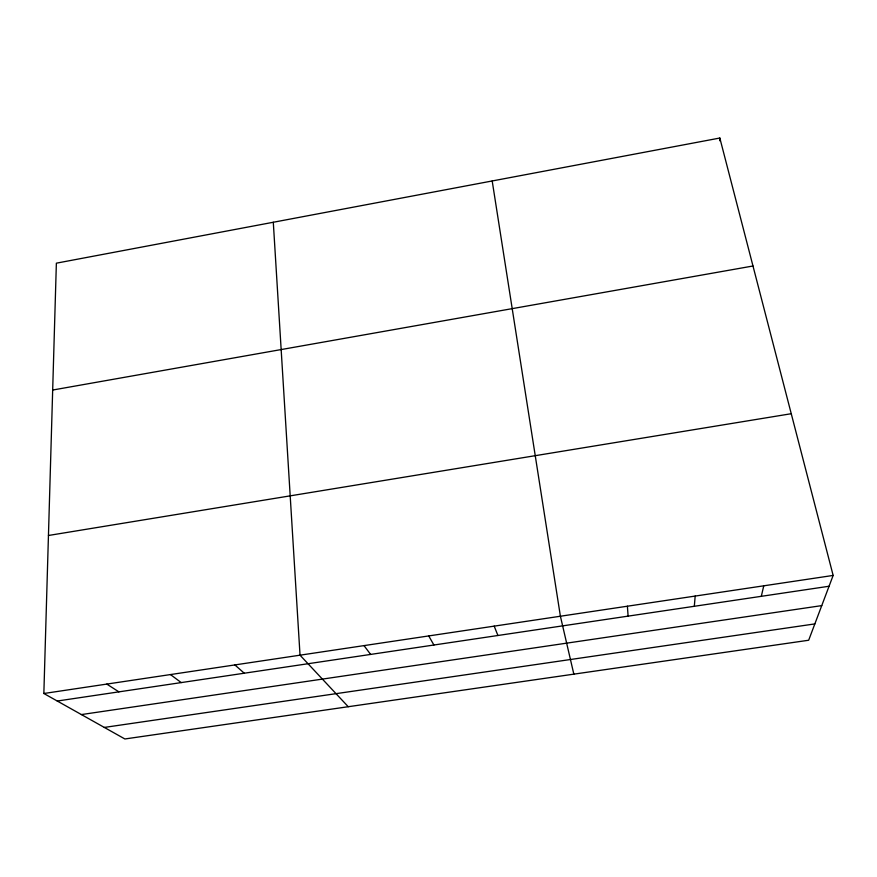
<?xml version="1.0" encoding="UTF-8"?>
<svg xmlns="http://www.w3.org/2000/svg" width="877" height="877" viewBox="0 0 877 877"><rect width="100%" height="100%" fill="white"/><g stroke="black" fill="none" stroke-linecap="round" stroke-linejoin="round"><path stroke-width="1.32" d="M43.85 693.499L56.369 263.177L719.831 138.029L833.15 575.433L808.671 640.243L124.885 738.971L43.85 693.499L833.15 575.433M719.644 140.758L719.831 138.029M694.321 606.281L695.176 596.075M761.313 596.316L763.757 585.814M52.686 390.035L752.981 265.994M48.454 535.485L791.251 413.714M57.257 701.03L829.072 586.242M81.397 714.569L821.749 605.612M104.308 727.428L814.843 623.909M106.797 684.093L118.899 691.854M170.467 674.566L181.232 682.591M234.872 664.93L244.266 673.218M348.235 706.719L300.033 655.185L273.295 222.265M364.021 645.615L370.62 654.417M428.732 635.935L433.907 645.012M494.19 626.134L497.917 635.496M573.843 674.15L560.403 616.235L492.194 180.969M627.395 606.215L628.107 616.125"/></g></svg>
